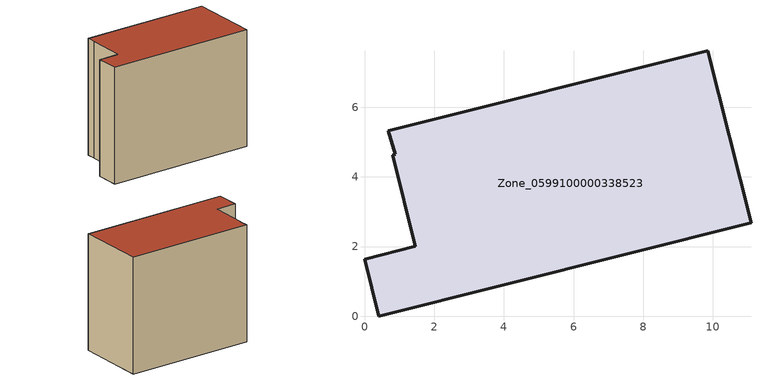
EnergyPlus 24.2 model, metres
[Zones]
Zone_0599100000338523
 floor ground (C_G): 0.68,5.32 9.86,7.62 11.09,2.69 0.41,0 0,1.64 1.46,2.01 0.81,4.62 0.88,4.65 z0
 wall outside (C_F): 0,1.64 0.41,0 11.09,2.69 9.86,7.62 0.68,5.32 0.88,4.65 0.81,4.62 1.46,2.01 0,1.64 z0:8.48
 roof outside (C_R): 9.86,7.62 0.68,5.32 0.88,4.65 0.81,4.62 1.46,2.01 0,1.64 0.41,0 11.09,2.69 z8.48
[BUILDING]
Pand.0599100000338523: North Axis=0; Terrain=City; Loads Convergence Tolerance Value=0.04; Temperature Convergence Tolerance Value=0.4; Solar Distribution=FullExterior; Maximum Number of Warmup Days=25; Minimum Number of Warmup Days=1
[Site:Location]
Rotterdam.The.Hague.AP_ZH_NLD Design_Conditions: Latitude=51.96; Longitude=4.45; Time Zone=1; Elevation=-4.5
[SITE:GROUNDTEMPERATURE:BUILDINGSURFACE]
18, 18, 18, 18, 18, 18, 18, 18, 18, 18, 18, 18
[MATERIAL] Thermal Absorptance=0.9; Solar Absorptance=0.7; Visible Absorptance=0.7
Name | Roughness | Thickness | Conductivity | Density | Specific Heat
G.TI.1992-2005 | MediumSmooth | 0.15 | 0.06 | 540 | 1210
F.TI.1992-2005 | Rough | 0.3 | 0.12 | 1920 | 840
R.TI.1992-2005 | MediumRough | 0.2 | 0.08 | 1500 | 1000
[CONSTRUCTION]
C_G: G.TI.1992-2005
C_F: F.TI.1992-2005
C_R: R.TI.1992-2005
[ZONE]
Zone_0599100000338523: Type=1; Multiplier=1; Ceiling Height=Autocalculate; Volume=Autocalculate; Floor Area=autocalculate; Part of Total Floor Area=Yes
[ZONEINFILTRATION:DESIGNFLOWRATE]
Infil_Zone_0599100000338523: Zone or ZoneList or Space or SpaceList=Zone_0599100000338523; Schedule=AlwaysOn; Design Flow Rate Calculation Method=Flow/Area; Flow Rate per Floor Area=0.0015; Constant Term Coefficient=1; Temperature Term Coefficient=0; Velocity Term Coefficient=0; Velocity Squared Term Coefficient=0
[HVACTEMPLATE:ZONE:IDEALLOADSAIRSYSTEM]
Zone_0599100000338523: Maximum Heating Supply Air Temperature=50; Minimum Cooling Supply Air Temperature=13; Maximum Heating Supply Air Humidity Ratio=0.0156; Minimum Cooling Supply Air Humidity Ratio=0.0077; Heating Limit=NoLimit; Cooling Limit=NoLimit; Dehumidification Control Type=ConstantSensibleHeatRatio; Cooling Sensible Heat Ratio=0.7; Dehumidification Setpoint=60; Humidification Control Type=None; Humidification Setpoint=30; Outdoor Air Method=None; Outdoor Air Flow Rate per Person=0.00944; Outdoor Air Flow Rate per Zone Floor Area=0; Outdoor Air Flow Rate per Zone=0; Demand Controlled Ventilation Type=None; Outdoor Air Economizer Type=NoEconomizer; Heat Recovery Type=None; Sensible Heat Recovery Effectiveness=0.7; Latent Heat Recovery Effectiveness=0.65
[ZONECONTROL:THERMOSTAT]
ThermostatControl_Zone_0599100000338523: Zone or ZoneList=Zone_0599100000338523; Control Type Schedule=DualSetpointControlType; Control 1=Thermostat_Zone_0599100000338523; Temperature Difference Between Cutout And Setpoint=0
[THERMOSTATSETPOINT:DUALSETPOINT]
Thermostat_Zone_0599100000338523: Heating Setpoint Temperature Schedule=HeatingSetpoint_Zone_0599100000338523; Cooling Setpoint Temperature Schedule=CoolingSetpoint_Zone_0599100000338523
[SCHEDULE:COMPACT]
HeatingSetpoint_Zone_0599100000338523: Through: 12/31, For: AllDays, Until: 24:00, 21
CoolingSetpoint_Zone_0599100000338523: Through: 12/31, For: AllDays, Until: 24:00, 24
DualSetpointControlType: Through: 12/31, For: AllDays, Until: 24:00, 4
AlwaysOn: Through: 12/31, For: AllDays, Until: 24:00, 1
